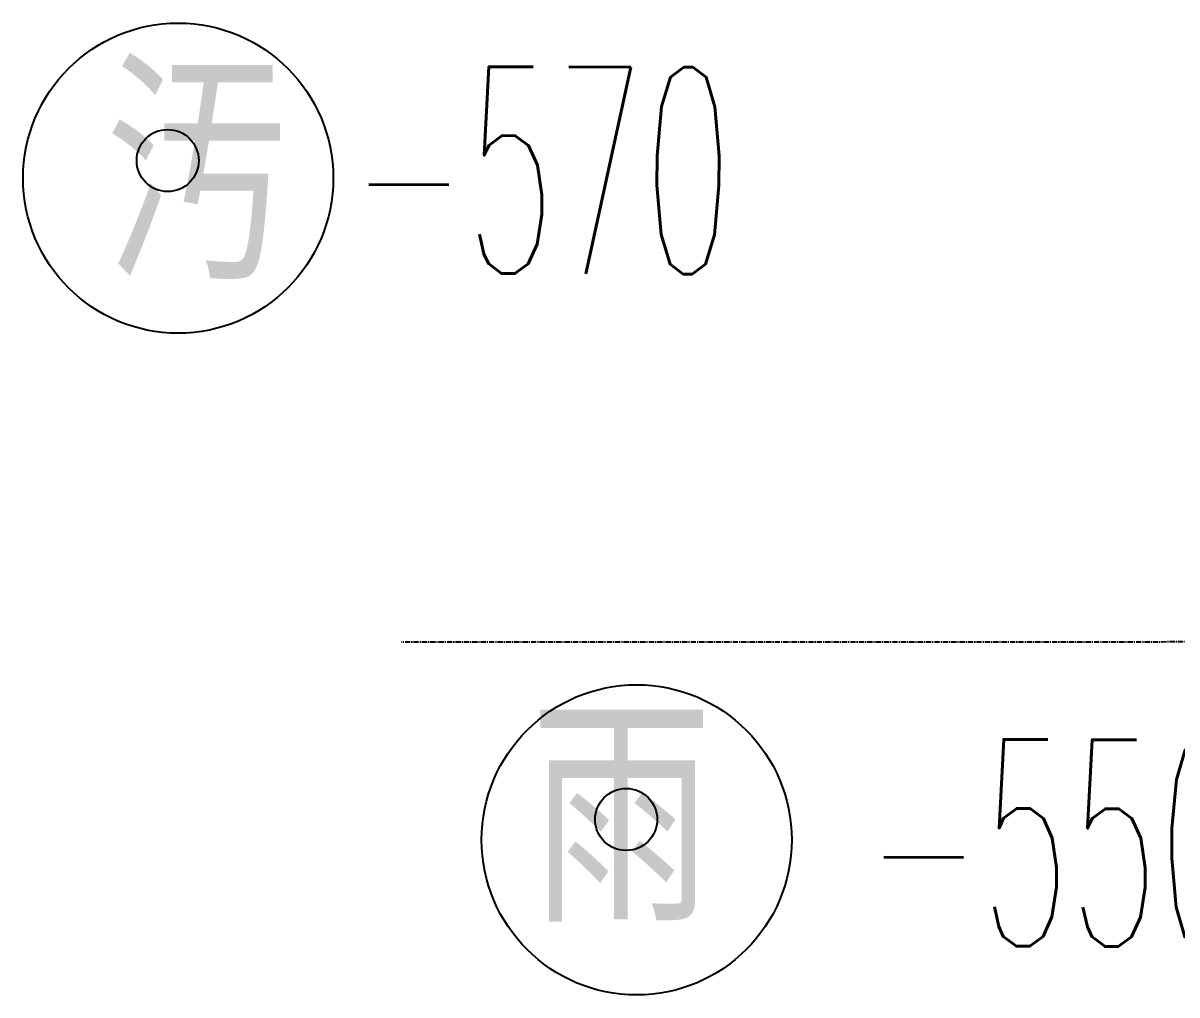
# Model space of a CAD drawing. Header units: millimetres. Extents: x 5204 to 163252, y 3613 to 115772.
# Drawn here: x 41607 to 44397, y 27791 to 30141 of the extents above; entities that cross this region are included whole.
import ezdxf

# ---------------------------------------------------------------- set-up
doc = ezdxf.new("R2010")
doc.units = ezdxf.units.MM
doc.header["$LTSCALE"] = 0.2
doc.linetypes.add('CENTER', pattern=[50.8, 31.75, -6.35, 6.35, -6.35])
doc.layers.add('0-1', color=7, linetype='Continuous')
doc.layers.add('92 設備記述', color=3, linetype='Continuous')
doc.layers.add('A_通芯', color=8, linetype='Continuous', plot=False)
doc.styles.get("Standard").update_dxf_attribs({"font": 'simplex.shx', "width": 0.8, "height": 700, "bigfont": 'extfont2.shx'})
doc.styles.add('Standard-A', font='romans.shx', dxfattribs={"bigfont": 'extfont2.shx'})

msp = doc.modelspace()

# ---------------------------------------------------------------- linework, layer by layer
at = {"layer": '0-1', "color": 7, "linetype": 'Continuous'}
for centre in [(41956.3, 29808.8), (43065, 28215.4)]:
    msp.add_circle(centre, 75, dxfattribs=at)
at = {"layer": '92 設備記述'}
for centre in [(41981.6, 29766.3), (43090.4, 28166.1)]:
    msp.add_circle(centre, 375, dxfattribs=at)
at = {"layer": 'A_通芯', "linetype": 'CENTER', "ltscale": 2}
msp.add_line((52824.8, 28647.2), (42521.7, 28644), dxfattribs=at)

# ---------------------------------------------------------------- texts
at = {"layer": '0-1', "color": 7, "width": 0.5}
for s, p in [('-570', (42399.6, 29536.7)), ('-550', (43644.4, 27909.8))]:
    msp.add_text(s, height=500, rotation=359.84, dxfattribs=at).set_placement(p)
at = {"layer": '92 設備記述', "style": 'Standard-A', "width": 0.8}
for s, p in [('汚', (41805.5, 29522.2)), ('雨', (42834, 27967.1))]:
    msp.add_text(s, height=500, dxfattribs=at).set_placement(p)

doc.saveas('drawing.dxf')
